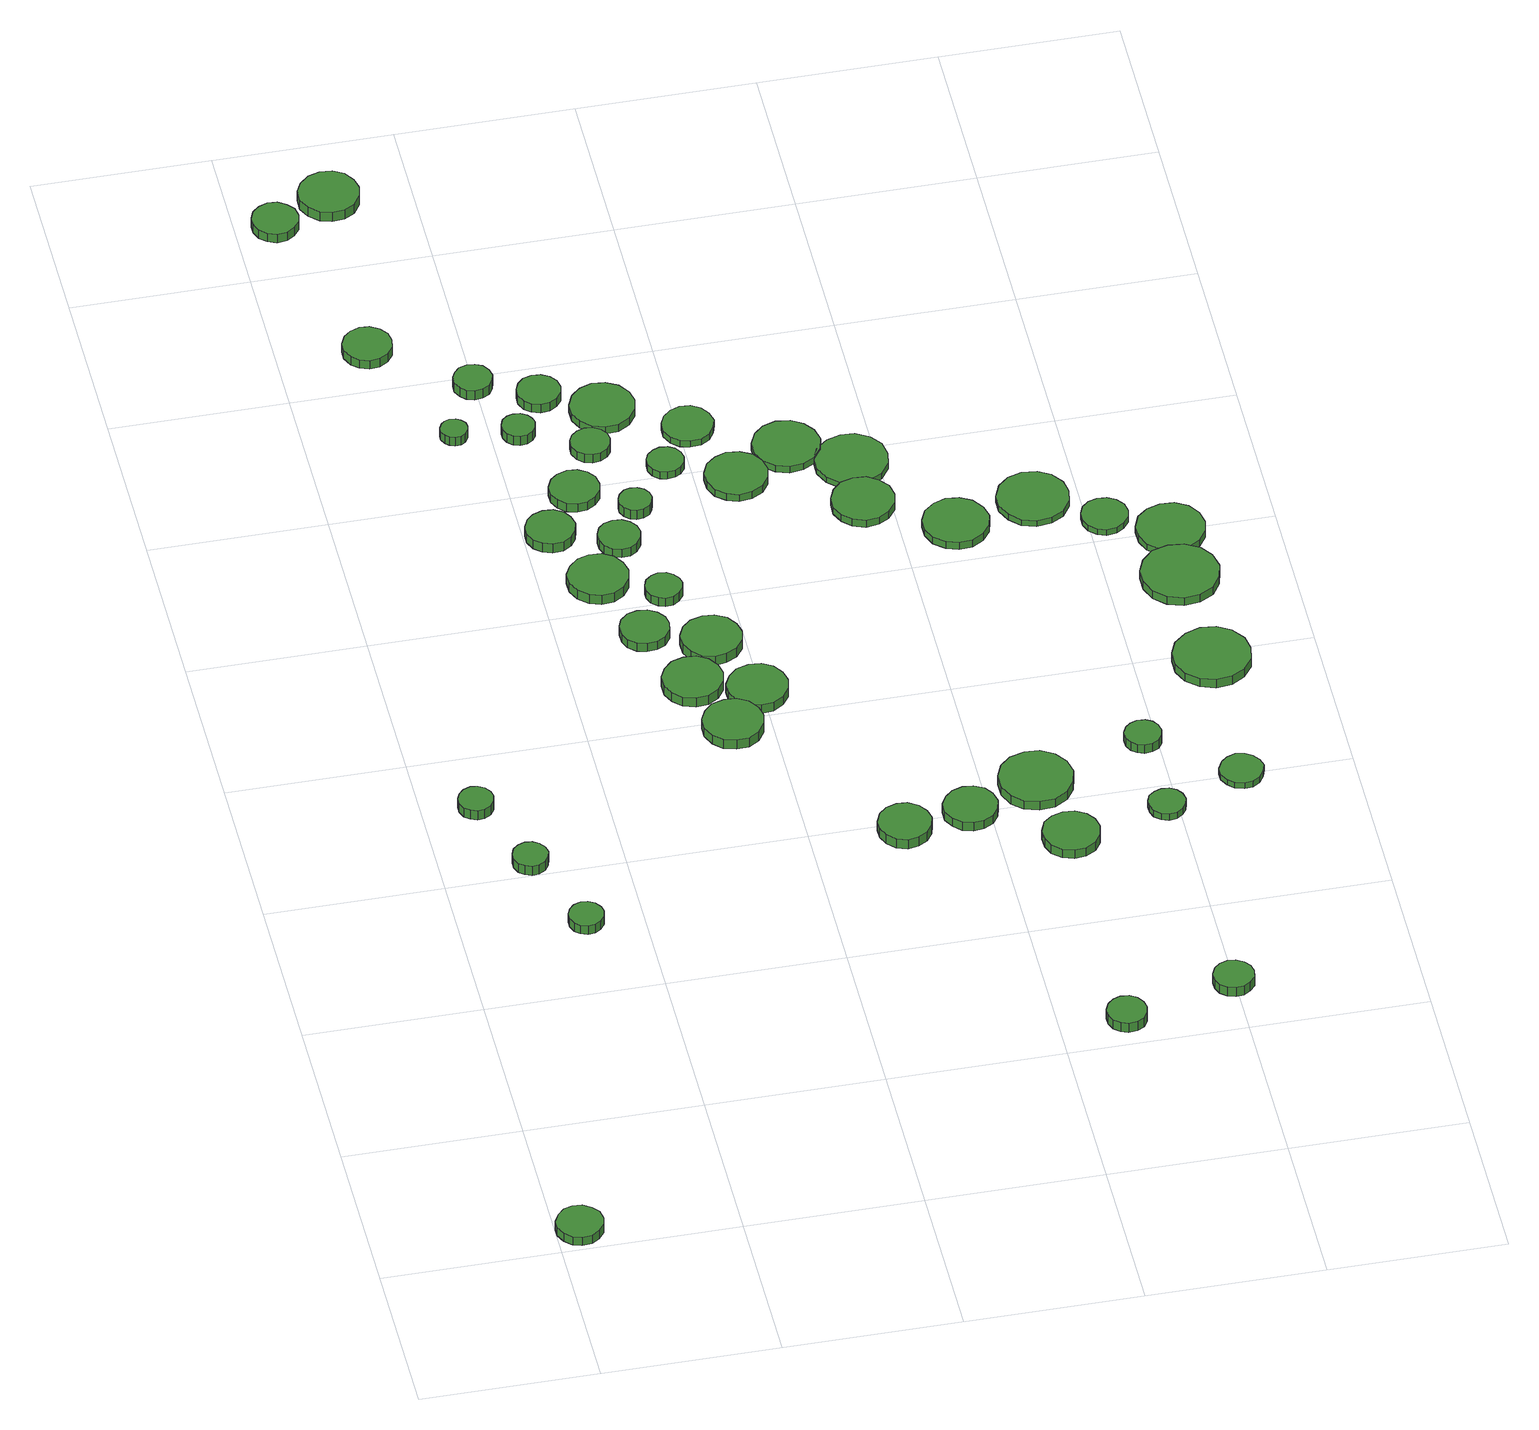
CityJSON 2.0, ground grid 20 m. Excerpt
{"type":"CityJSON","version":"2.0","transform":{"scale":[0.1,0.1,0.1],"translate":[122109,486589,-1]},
"CityObjects":{
"tree1":{"type":"SolitaryVegetationObject","attributes":{"function":"something"},"geometry":[{"type":"MultiSurface","lod":"1","boundaries":[[[0,1,2,3,4,5,6,7,8,9,10,11,12,13,14]],[[15,16,17,18,19,20,21,22,23,24,25,26,27,28,29]],[[0,29,28,1]],[[1,28,27,2]],[[2,27,26,3]],[[3,26,25,4]],[[4,25,24,5]],[[5,24,23,6]],[[6,23,22,7]],[[7,22,21,8]],[[8,21,20,9]],[[9,20,19,10]],[[10,19,18,11]],[[11,18,17,12]],[[12,17,16,13]],[[13,16,15,14]],[[14,15,29,0]]]}]},
"tree2":{"type":"SolitaryVegetationObject","attributes":{"function":"something"},"geometry":[{"type":"MultiSurface","lod":"1","boundaries":[[[30,31,32,33,34,35,36,37,38,39,40,41,42,43,44]],[[45,46,47,48,49,50,51,52,53,54,55,56,57,58,59]],[[30,59,58,31]],[[31,58,57,32]],[[32,57,56,33]],[[33,56,55,34]],[[34,55,54,35]],[[35,54,53,36]],[[36,53,52,37]],[[37,52,51,38]],[[38,51,50,39]],[[39,50,49,40]],[[40,49,48,41]],[[41,48,47,42]],[[42,47,46,43]],[[43,46,45,44]],[[44,45,59,30]]]}]},
"tree3":{"type":"SolitaryVegetationObject","attributes":{"function":"something"},"geometry":[{"type":"MultiSurface","lod":"1","boundaries":[[[60,61,62,63,64,65,66,67,68,69,70,71,72,73,74]],[[75,76,77,78,79,80,81,82,83,84,85,86,87,88,89]],[[60,89,88,61]],[[61,88,87,62]],[[62,87,86,63]],[[63,86,85,64]],[[64,85,84,65]],[[65,84,83,66]],[[66,83,82,67]],[[67,82,81,68]],[[68,81,80,69]],[[69,80,79,70]],[[70,79,78,71]],[[71,78,77,72]],[[72,77,76,73]],[[73,76,75,74]],[[74,75,89,60]]]}]},
"tree4":{"type":"SolitaryVegetationObject","attributes":{"function":"something"},"geometry":[{"type":"MultiSurface","lod":"1","boundaries":[[[90,91,92,93,94,95,96,97,98,99,100,101,102,103,104]],[[105,106,107,108,109,110,111,112,113,114,115,116,117,118,119]],[[90,119,118,91]],[[91,118,117,92]],[[92,117,116,93]],[[93,116,115,94]],[[94,115,114,95]],[[95,114,113,96]],[[96,113,112,97]],[[97,112,111,98]],[[98,111,110,99]],[[99,110,109,100]],[[100,109,108,101]],[[101,108,107,102]],[[102,107,106,103]],[[103,106,105,104]],[[104,105,119,90]]]}]},
"tree5":{"type":"SolitaryVegetationObject","attributes":{"function":"something"},"geometry":[{"type":"MultiSurface","lod":"1","boundaries":[[[120,121,122,123,124,125,126,127,128,129,130,131,132,133,134]],[[135,136,137,138,139,140,141,142,143,144,145,146,147,148,149]],[[120,149,148,121]],[[121,148,147,122]],[[122,147,146,123]],[[123,146,145,124]],[[124,145,144,125]],[[125,144,143,126]],[[126,143,142,127]],[[127,142,141,128]],[[128,141,140,129]],[[129,140,139,130]],[[130,139,138,131]],[[131,138,137,132]],[[132,137,136,133]],[[133,136,135,134]],[[134,135,149,120]]]}]},
"tree6":{"type":"SolitaryVegetationObject","attributes":{"function":"something"},"geometry":[{"type":"MultiSurface","lod":"1","boundaries":[[[150,151,152,153,154,155,156,157,158,159,160,161,162,163,164]],[[165,166,167,168,169,170,171,172,173,174,175,176,177,178,179]],[[150,179,178,151]],[[151,178,177,152]],[[152,177,176,153]],[[153,176,175,154]],[[154,175,174,155]],[[155,174,173,156]],[[156,173,172,157]],[[157,172,171,158]],[[158,171,170,159]],[[159,170,169,160]],[[160,169,168,161]],[[161,168,167,162]],[[162,167,166,163]],[[163,166,165,164]],[[164,165,179,150]]]}]},
"tree7":{"type":"SolitaryVegetationObject","attributes":{"function":"something"},"geometry":[{"type":"MultiSurface","lod":"1","boundaries":[[[180,181,182,183,184,185,186,187,188,189,190,191,192,193,194]],[[195,196,197,198,199,200,201,202,203,204,205,206,207,208,209]],[[180,209,208,181]],[[181,208,207,182]],[[182,207,206,183]],[[183,206,205,184]],[[184,205,204,185]],[[185,204,203,186]],[[186,203,202,187]],[[187,202,201,188]],[[188,201,200,189]],[[189,200,199,190]],[[190,199,198,191]],[[191,198,197,192]],[[192,197,196,193]],[[193,196,195,194]],[[194,195,209,180]]]}]},
"tree8":{"type":"SolitaryVegetationObject","attributes":{"function":"something"},"geometry":[{"type":"MultiSurface","lod":"1","boundaries":[[[210,211,212,213,214,215,216,217,218,219,220,221,222,223,224]],[[225,226,227,228,229,230,231,232,233,234,235,236,237,238,239]],[[210,239,238,211]],[[211,238,237,212]],[[212,237,236,213]],[[213,236,235,214]],[[214,235,234,215]],[[215,234,233,216]],[[216,233,232,217]],[[217,232,231,218]],[[218,231,230,219]],[[219,230,229,220]],[[220,229,228,221]],[[221,228,227,222]],[[222,227,226,223]],[[223,226,225,224]],[[224,225,239,210]]]}]},
"tree9":{"type":"SolitaryVegetationObject","attributes":{"function":"something"},"geometry":[{"type":"MultiSurface","lod":"1","boundaries":[[[240,241,242,243,244,245,246,247,248,249,250,251,252,253,254]],[[255,256,257,258,259,260,261,262,263,264,265,266,267,268,269]],[[240,269,268,241]],[[241,268,267,242]],[[242,267,266,243]],[[243,266,265,244]],[[244,265,264,245]],[[245,264,263,246]],[[246,263,262,247]],[[247,262,261,248]],[[248,261,260,249]],[[249,260,259,250]],[[250,259,258,251]],[[251,258,257,252]],[[252,257,256,253]],[[253,256,255,254]],[[254,255,269,240]]]}]},
"tree10":{"type":"SolitaryVegetationObject","attributes":{"function":"something"},"geometry":[{"type":"MultiSurface","lod":"1","boundaries":[[[270,271,272,273,274,275,276,277,278,279,280,281,282,283,284]],[[285,286,287,288,289,290,291,292,293,294,295,296,297,298,299]],[[270,299,298,271]],[[271,298,297,272]],[[272,297,296,273]],[[273,296,295,274]],[[274,295,294,275]],[[275,294,293,276]],[[276,293,292,277]],[[277,292,291,278]],[[278,291,290,279]],[[279,290,289,280]],[[280,289,288,281]],[[281,288,287,282]],[[282,287,286,283]],[[283,286,285,284]],[[284,285,299,270]]]}]},
"tree11":{"type":"SolitaryVegetationObject","attributes":{"function":"something"},"geometry":[{"type":"MultiSurface","lod":"1","boundaries":[[[300,301,302,303,304,305,306,307,308,309,310,311,312,313,314]],[[315,316,317,318,319,320,321,322,323,324,325,326,327,328,329]],[[300,329,328,301]],[[301,328,327,302]],[[302,327,326,303]],[[303,326,325,304]],[[304,325,324,305]],[[305,324,323,306]],[[306,323,322,307]],[[307,322,321,308]],[[308,321,320,309]],[[309,320,319,310]],[[310,319,318,311]],[[311,318,317,312]],[[312,317,316,313]],[[313,316,315,314]],[[314,315,329,300]]]}]},
"tree12":{"type":"SolitaryVegetationObject","attributes":{"function":"something"},"geometry":[{"type":"MultiSurface","lod":"1","boundaries":[[[330,331,332,333,334,335,336,337,338,339,340,341,342,343,344]],[[345,346,347,348,349,350,351,352,353,354,355,356,357,358,359]],[[330,359,358,331]],[[331,358,357,332]],[[332,357,356,333]],[[333,356,355,334]],[[334,355,354,335]],[[335,354,353,336]],[[336,353,352,337]],[[337,352,351,338]],[[338,351,350,339]],[[339,350,349,340]],[[340,349,348,341]],[[341,348,347,342]],[[342,347,346,343]],[[343,346,345,344]],[[344,345,359,330]]]}]},
"tree13":{"type":"SolitaryVegetationObject","attributes":{"function":"something"},"geometry":[{"type":"MultiSurface","lod":"1","boundaries":[[[360,361,362,363,364,365,366,367,368,369,370,371,372,373,374]],[[375,376,377,378,379,380,381,382,383,384,385,386,387,388,389]],[[360,389,388,361]],[[361,388,387,362]],[[362,387,386,363]],[[363,386,385,364]],[[364,385,384,365]],[[365,384,383,366]],[[366,383,382,367]],[[367,382,381,368]],[[368,381,380,369]],[[369,380,379,370]],[[370,379,378,371]],[[371,378,377,372]],[[372,377,376,373]],[[373,376,375,374]],[[374,375,389,360]]]}]},
"tree14":{"type":"SolitaryVegetationObject","attributes":{"function":"something"},"geometry":[{"type":"MultiSurface","lod":"1","boundaries":[[[390,391,392,393,394,395,396,397,398,399,400,401,402,403,404]],[[405,406,407,408,409,410,411,412,413,414,415,416,417,418,419]],[[390,419,418,391]],[[391,418,417,392]],[[392,417,416,393]],[[393,416,415,394]],[[394,415,414,395]],[[395,414,413,396]],[[396,413,412,397]],[[397,412,411,398]],[[398,411,410,399]],[[399,410,409,400]],[[400,409,408,401]],[[401,408,407,402]],[[402,407,406,403]],[[403,406,405,404]],[[404,405,419,390]]]}]},
"tree15":{"type":"SolitaryVegetationObject","attributes":{"function":"something"},"geometry":[{"type":"MultiSurface","lod":"1","boundaries":[[[420,421,422,423,424,425,426,427,428,429,430,431,432,433,434]],[[435,436,437,438,439,440,441,442,443,444,445,446,447,448,449]],[[420,449,448,421]],[[421,448,447,422]],[[422,447,446,423]],[[423,446,445,424]],[[424,445,444,425]],[[425,444,443,426]],[[426,443,442,427]],[[427,442,441,428]],[[428,441,440,429]],[[429,440,439,430]],[[430,439,438,431]],[[431,438,437,432]],[[432,437,436,433]],[[433,436,435,434]],[[434,435,449,420]]]}]},
"tree16":{"type":"SolitaryVegetationObject","attributes":{"function":"something"},"geometry":[{"type":"MultiSurface","lod":"1","boundaries":[[[450,451,452,453,454,455,456,457,458,459,460,461,462,463,464]],[[465,466,467,468,469,470,471,472,473,474,475,476,477,478,479]],[[450,479,478,451]],[[451,478,477,452]],[[452,477,476,453]],[[453,476,475,454]],[[454,475,474,455]],[[455,474,473,456]],[[456,473,472,457]],[[457,472,471,458]],[[458,471,470,459]],[[459,470,469,460]],[[460,469,468,461]],[[461,468,467,462]],[[462,467,466,463]],[[463,466,465,464]],[[464,465,479,450]]]}]},
"tree17":{"type":"SolitaryVegetationObject","attributes":{"function":"something"},"geometry":[{"type":"MultiSurface","lod":"1","boundaries":[[[480,481,482,483,484,485,486,487,488,489,490,491,492,493,494]],[[495,496,497,498,499,500,501,502,503,504,505,506,507,508,509]],[[480,509,508,481]],[[481,508,507,482]],[[482,507,506,483]],[[483,506,505,484]],[[484,505,504,485]],[[485,504,503,486]],[[486,503,502,487]],[[487,502,501,488]],[[488,501,500,489]],[[489,500,499,490]],[[490,499,498,491]],[[491,498,497,492]],[[492,497,496,493]],[[493,496,495,494]],[[494,495,509,480]]]}]},
"tree18":{"type":"SolitaryVegetationObject","attributes":{"function":"something"},"geometry":[{"type":"MultiSurface","lod":"1","boundaries":[[[510,511,512,513,514,515,516,517,518,519,520,521,522,523,524]],[[525,526,527,528,529,530,531,532,533,534,535,536,537,538,539]],[[510,539,538,511]],[[511,538,537,512]],[[512,537,536,513]],[[513,536,535,514]],[[514,535,534,515]],[[515,534,533,516]],[[516,533,532,517]],[[517,532,531,518]],[[518,531,530,519]],[[519,530,529,520]],[[520,529,528,521]],[[521,528,527,522]],[[522,527,526,523]],[[523,526,525,524]],[[524,525,539,510]]]}]},
"tree19":{"type":"SolitaryVegetationObject","attributes":{"function":"something"},"geometry":[{"type":"MultiSurface","lod":"1","boundaries":[[[540,541,542,543,544,545,546,547,548,549,550,551,552,553,554]],[[555,556,557,558,559,560,561,562,563,564,565,566,567,568,569]],[[540,569,568,541]],[[541,568,567,542]],[[542,567,566,543]],[[543,566,565,544]],[[544,565,564,545]],[[545,564,563,546]],[[546,563,562,547]],[[547,562,561,548]],[[548,561,560,549]],[[549,560,559,550]],[[550,559,558,551]],[[551,558,557,552]],[[552,557,556,553]],[[553,556,555,554]],[[554,555,569,540]]]}]},
"tree20":{"type":"SolitaryVegetationObject","attributes":{"function":"something"},"geometry":[{"type":"MultiSurface","lod":"1","boundaries":[[[570,571,572,573,574,575,576,577,578,579,580,581,582,583,584]],[[585,586,587,588,589,590,591,592,593,594,595,596,597,598,599]],[[570,599,598,571]],[[571,598,597,572]],[[572,597,596,573]],[[573,596,595,574]],[[574,595,594,575]],[[575,594,593,576]],[[576,593,592,577]],[[577,592,591,578]],[[578,591,590,579]],[[579,590,589,580]],[[580,589,588,581]],[[581,588,587,582]],[[582,587,586,583]],[[583,586,585,584]],[[584,585,599,570]]]}]},
"tree21":{"type":"SolitaryVegetationObject","attributes":{"function":"something"},"geometry":[{"type":"MultiSurface","lod":"1","boundaries":[[[600,601,602,603,604,605,606,607,608,609,610,611,612,613,614]],[[615,616,617,618,619,620,621,622,623,624,625,626,627,628,629]],[[600,629,628,601]],[[601,628,627,602]],[[602,627,626,603]],[[603,626,625,604]],[[604,625,624,605]],[[605,624,623,606]],[[606,623,622,607]],[[607,622,621,608]],[[608,621,620,609]],[[609,620,619,610]],[[610,619,618,611]],[[611,618,617,612]],[[612,617,616,613]],[[613,616,615,614]],[[614,615,629,600]]]}]},
"tree22":{"type":"SolitaryVegetationObject","attributes":{"function":"something"},"geometry":[{"type":"MultiSurface","lod":"1","boundaries":[[[630,631,632,633,634,635,636,637,638,639,640,641,642,643,644]],[[645,646,647,648,649,650,651,652,653,654,655,656,657,658,659]],[[630,659,658,631]],[[631,658,657,632]],[[632,657,656,633]],[[633,656,655,634]],[[634,655,654,635]],[[635,654,653,636]],[[636,653,652,637]],[[637,652,651,638]],[[638,651,650,639]],[[639,650,649,640]],[[640,649,648,641]],[[641,648,647,642]],[[642,647,646,643]],[[643,646,645,644]],[[644,645,659,630]]]}]},
"tree23":{"type":"SolitaryVegetationObject","attributes":{"function":"something"},"geometry":[{"type":"MultiSurface","lod":"1","boundaries":[[[660,661,662,663,664,665,666,667,668,669,670,671,672,673,674]],[[675,676,677,678,679,680,681,682,683,684,685,686,687,688,689]],[[660,689,688,661]],[[661,688,687,662]],[[662,687,686,663]],[[663,686,685,664]],[[664,685,684,665]],[[665,684,683,666]],[[666,683,682,667]],[[667,682,681,668]],[[668,681,680,669]],[[669,680,679,670]],[[670,679,678,671]],[[671,678,677,672]],[[672,677,676,673]],[[673,676,675,674]],[[674,675,689,660]]]}]},
"tree24":{"type":"SolitaryVegetationObject","attributes":{"function":"something"},"geometry":[{"type":"MultiSurface","lod":"1","boundaries":[[[690,691,692,693,694,695,696,697,698,699,700,701,702,703,704]],[[705,706,707,708,709,710,711,712,713,714,715,716,717,718,719]],[[690,719,718,691]],[[691,718,717,692]],[[692,717,716,693]],[[693,716,715,694]],[[694,715,714,695]],[[695,714,713,696]],[[696,713,712,697]],[[697,712,711,698]],[[698,711,710,699]],[[699,710,709,700]],[[700,709,708,701]],[[701,708,707,702]],[[702,707,706,703]],[[703,706,705,704]],[[704,705,719,690]]]}]},
"tree25":{"type":"SolitaryVegetationObject","attributes":{"function":"something"},"geometry":[{"type":"MultiSurface","lod":"1","boundaries":[[[720,721,722,723,724,725,726,727,728,729,730,731,732,733,734]],[[735,736,737,738,739,740,741,742,743,744,745,746,747,748,749]],[[720,749,748,721]],[[721,748,747,722]],[[722,747,746,723]],[[723,746,745,724]],[[724,745,744,725]],[[725,744,743,726]],[[726,743,742,727]],[[727,742,741,728]],[[728,741,740,729]],[[729,740,739,730]],[[730,739,738,731]],[[731,738,737,732]],[[732,737,736,733]],[[733,736,735,734]],[[734,735,749,720]]]}]},
"tree26":{"type":"SolitaryVegetationObject","attributes":{"function":"something"},"geometry":[{"type":"MultiSurface","lod":"1","boundaries":[[[750,751,752,753,754,755,756,757,758,759,760,761,762,763,764]],[[765,766,767,768,769,770,771,772,773,774,775,776,777,778,779]],[[750,779,778,751]],[[751,778,777,752]],[[752,777,776,753]],[[753,776,775,754]],[[754,775,774,755]],[[755,774,773,756]],[[756,773,772,757]],[[757,772,771,758]],[[758,771,770,759]],[[759,770,769,760]],[[760,769,768,761]],[[761,768,767,762]],[[762,767,766,763]],[[763,766,765,764]],[[764,765,779,750]]]}]},
"tree27":{"type":"SolitaryVegetationObject","attributes":{"function":"something"},"geometry":[{"type":"MultiSurface","lod":"1","boundaries":[[[780,781,782,783,784,785,786,787,788,789,790,791,792,793,794]],[[795,796,797,798,799,800,801,802,803,804,805,806,807,808,809]],[[780,809,808,781]],[[781,808,807,782]],[[782,807,806,783]],[[783,806,805,784]],[[784,805,804,785]],[[785,804,803,786]],[[786,803,802,787]],[[787,802,801,788]],[[788,801,800,789]],[[789,800,799,790]],[[790,799,798,791]],[[791,798,797,792]],[[792,797,796,793]],[[793,796,795,794]],[[794,795,809,780]]]}]},
"tree28":{"type":"SolitaryVegetationObject","attributes":{"function":"something"},"geometry":[{"type":"MultiSurface","lod":"1","boundaries":[[[810,811,812,813,814,815,816,817,818,819,820,821,822,823,824]],[[825,826,827,828,829,830,831,832,833,834,835,836,837,838,839]],[[810,839,838,811]],[[811,838,837,812]],[[812,837,836,813]],[[813,836,835,814]],[[814,835,834,815]],[[815,834,833,816]],[[816,833,832,817]],[[817,832,831,818]],[[818,831,830,819]],[[819,830,829,820]],[[820,829,828,821]],[[821,828,827,822]],[[822,827,826,823]],[[823,826,825,824]],[[824,825,839,810]]]}]},
"tree29":{"type":"SolitaryVegetationObject","attributes":{"function":"something"},"geometry":[{"type":"MultiSurface","lod":"1","boundaries":[[[840,841,842,843,844,845,846,847,848,849,850,851,852,853,854]],[[855,856,857,858,859,860,861,862,863,864,865,866,867,868,869]],[[840,869,868,841]],[[841,868,867,842]],[[842,867,866,843]],[[843,866,865,844]],[[844,865,864,845]],[[845,864,863,846]],[[846,863,862,847]],[[847,862,861,848]],[[848,861,860,849]],[[849,860,859,850]],[[850,859,858,851]],[[851,858,857,852]],[[852,857,856,853]],[[853,856,855,854]],[[854,855,869,840]]]}]},
"tree30":{"type":"SolitaryVegetationObject","attributes":{"function":"something"},"geometry":[{"type":"MultiSurface","lod":"1","boundaries":[[[870,871,872,873,874,875,876,877,878,879,880,881,882,883,884]],[[885,886,887,888,889,890,891,892,893,894,895,896,897,898,899]],[[870,899,898,871]],[[871,898,897,872]],[[872,897,896,873]],[[873,896,895,874]],[[874,895,894,875]],[[875,894,893,876]],[[876,893,892,877]],[[877,892,891,878]],[[878,891,890,879]],[[879,890,889,880]],[[880,889,888,881]],[[881,888,887,882]],[[882,887,886,883]],[[883,886,885,884]],[[884,885,899,870]]]}]},
"tree31":{"type":"SolitaryVegetationObject","attributes":{"function":"something"},"geometry":[{"type":"MultiSurface","lod":"1","boundaries":[[[900,901,902,903,904,905,906,907,908,909,910,911,912,913,914]],[[915,916,917,918,919,920,921,922,923,924,925,926,927,928,929]],[[900,929,928,901]],[[901,928,927,902]],[[902,927,926,903]],[[903,926,925,904]],[[904,925,924,905]],[[905,924,923,906]],[[906,923,922,907]],[[907,922,921,908]],[[908,921,920,909]],[[909,920,919,910]],[[910,919,918,911]],[[911,918,917,912]],[[912,917,916,913]],[[913,916,915,914]],[[914,915,929,900]]]}]},
"tree32":{"type":"SolitaryVegetationObject","attributes":{"function":"something"},"geometry":[{"type":"MultiSurface","lod":"1","boundaries":[[[930,931,932,933,934,935,936,937,938,939,940,941,942,943,944]],[[945,946,947,948,949,950,951,952,953,954,955,956,957,958,959]],[[930,959,958,931]],[[931,958,957,932]],[[932,957,956,933]],[[933,956,955,934]],[[934,955,954,935]],[[935,954,953,936]],[[936,953,952,937]],[[937,952,951,938]],[[938,951,950,939]],[[939,950,949,940]],[[940,949,948,941]],[[941,948,947,942]],[[942,947,946,943]],[[943,946,945,944]],[[944,945,959,930]]]}]},
"tree33":{"type":"SolitaryVegetationObject","attributes":{"function":"something"},"geometry":[{"type":"MultiSurface","lod":"1","boundaries":[[[960,961,962,963,964,965,966,967,968,969,970,971,972,973,974]],[[975,976,977,978,979,980,981,982,983,984,985,986,987,988,989]],[[960,989,988,961]],[[961,988,987,962]],[[962,987,986,963]],[[963,986,985,964]],[[964,985,984,965]],[[965,984,983,966]],[[966,983,982,967]],[[967,982,981,968]],[[968,981,980,969]],[[969,980,979,970]],[[970,979,978,971]],[[971,978,977,972]],[[972,977,976,973]],[[973,976,975,974]],[[974,975,989,960]]]}]},
"tree34":{"type":"SolitaryVegetationObject","attributes":{"function":"something"},"geometry":[{"type":"MultiSurface","lod":"1","boundaries":[[[990,991,992,993,994,995,996,997,998,999,1000,1001,1002,1003,1004]],[[1005,1006,1007,1008,1009,1010,1011,1012,1013,1014,1015,1016,1017,1018,1019]],[[990,1019,1018,991]],[[991,1018,1017,992]],[[992,1017,1016,993]],[[993,1016,1015,994]],[[994,1015,1014,995]],[[995,1014,1013,996]],[[996,1013,1012,997]],[[997,1012,1011,998]],[[998,1011,1010,999]],[[999,1010,1009,1000]],[[1000,1009,1008,1001]],[[1001,1008,1007,1002]],[[1002,1007,1006,1003]],[[1003,1006,1005,1004]],[[1004,1005,1019,990]]]}]},
"tree35":{"type":"SolitaryVegetationObject","attributes":{"function":"something"},"geometry":[{"type":"MultiSurface","lod":"1","boundaries":[[[1020,1021,1022,1023,1024,1025,1026,1027,1028,1029,1030,1031,1032,1033,1034]],[[1035,1036,1037,1038,1039,1040,1041,1042,1043,1044,1045,1046,1047,1048,1049]],[[1020,1049,1048,1021]],[[1021,1048,1047,1022]],[[1022,1047,1046,1023]],[[1023,1046,1045,1024]],[[1024,1045,1044,1025]],[[1025,1044,1043,1026]],[[1026,1043,1042,1027]],[[1027,1042,1041,1028]],[[1028,1041,1040,1029]],[[1029,1040,1039,1030]],[[1030,1039,1038,1031]],[[1031,1038,1037,1032]],[[1032,1037,1036,1033]],[[1033,1036,1035,1034]],[[1034,1035,1049,1020]]]}]},
"tree36":{"type":"SolitaryVegetationObject","attributes":{"function":"something"},"geometry":[{"type":"MultiSurface","lod":"1","boundaries":[[[1050,1051,1052,1053,1054,1055,1056,1057,1058,1059,1060,1061,1062,1063,1064]],[[1065,1066,1067,1068,1069,1070,1071,1072,1073,1074,1075,1076,1077,1078,1079]],[[1050,1079,1078,1051]],[[1051,1078,1077,1052]],[[1052,1077,1076,1053]],[[1053,1076,1075,1054]],[[1054,1075,1074,1055]],[[1055,1074,1073,1056]],[[1056,1073,1072,1057]],[[1057,1072,1071,1058]],[[1058,1071,1070,1059]],[[1059,1070,1069,1060]],[[1060,1069,1068,1061]],[[1061,1068,1067,1062]],[[1062,1067,1066,1063]],[[1063,1066,1065,1064]],[[1064,1065,1079,1050]]]}]},
"tree37":{"type":"SolitaryVegetationObject","attributes":{"function":"something"},"geometry":[{"type":"MultiSurface","lod":"1","boundaries":[[[1080,1081,1082,1083,1084,1085,1086,1087,1088,1089,1090,1091,1092,1093,1094]],[[1095,1096,1097,1098,1099,1100,1101,1102,1103,1104,1105,1106,1107,1108,1109]],[[1080,1109,1108,1081]],[[1081,1108,1107,1082]],[[1082,1107,1106,1083]],[[1083,1106,1105,1084]],[[1084,1105,1104,1085]],[[1085,1104,1103,1086]],[[1086,1103,1102,1087]],[[1087,1102,1101,1088]],[[1088,1101,1100,1089]],[[1089,1100,1099,1090]],[[1090,1099,1098,1091]],[[1091,1098,1097,1092]],[[1092,1097,1096,1093]],[[1093,1096,1095,1094]],[[1094,1095,1109,1080]]]}]},
"tree38":{"type":"SolitaryVegetationObject","attributes":{"function":"something"},"geometry":[{"type":"MultiSurface","lod":"1","boundaries":[[[1110,1111,1112,1113,1114,1115,1116,1117,1118,1119,1120,1121,1122,1123,1124]],[[1125,1126,1127,1128,1129,1130,1131,1132,1133,1134,1135,1136,1137,1138,1139]],[[1110,1139,1138,1111]],[[1111,1138,1137,1112]],[[1112,1137,1136,1113]],[[1113,1136,1135,1114]],[[1114,1135,1134,1115]],[[1115,1134,1133,1116]],[[1116,1133,1132,1117]],[[1117,1132,1131,1118]],[[1118,1131,1130,1119]],[[1119,1130,1129,1120]],[[1120,1129,1128,1121]],[[1121,1128,1127,1122]],[[1122,1127,1126,1123]],[[1123,1126,1125,1124]],[[1124,1125,1139,1110]]]}]},
"tree39":{"type":"SolitaryVegetationObject","attributes":{"function":"something"},"geometry":[{"type":"MultiSurface","lod":"1","boundaries":[[[1140,1141,1142,1143,1144,1145,1146,1147,1148,1149,1150,1151,1152,1153,1154]],[[1155,1156,1157,1158,1159,1160,1161,1162,1163,1164,1165,1166,1167,1168,1169]],[[1140,1169,1168,1141]],[[1141,1168,1167,1142]],[[1142,1167,1166,1143]],[[1143,1166,1165,1144]],[[1144,1165,1164,1145]],[[1145,1164,1163,1146]],[[1146,1163,1162,1147]],[[1147,1162,1161,1148]],[[1148,1161,1160,1149]],[[1149,1160,1159,1150]],[[1150,1159,1158,1151]],[[1151,1158,1157,1152]],[[1152,1157,1156,1153]],[[1153,1156,1155,1154]],[[1154,1155,1169,1140]]]}]},
"tree40":{"type":"SolitaryVegetationObject","attributes":{"function":"something"},"geometry":[{"type":"MultiSurface","lod":"1","boundaries":[[[1170,1171,1172,1173,1174,1175,1176,1177,1178,1179,1180,1181,1182,1183,1184]],[[1185,1186,1187,1188,1189,1190,1191,1192,1193,1194,1195,1196,1197,1198,1199]],[[1170,1199,1198,1171]],[[1171,1198,1197,1172]],[[1172,1197,1196,1173]],[[1173,1196,1195,1174]],[[1174,1195,1194,1175]],[[1175,1194,1193,1176]],[[1176,1193,1192,1177]],[[1177,1192,1191,1178]],[[1178,1191,1190,1179]],[[1179,1190,1189,1180]],[[1180,1189,1188,1181]],[[1181,1188,1187,1182]],[[1182,1187,1186,1183]],[[1183,1186,1185,1184]],[[1184,1185,1199,1170]]]}]},
"tree41":{"type":"SolitaryVegetationObject","attributes":{"function":"something"},"geometry":[{"type":"MultiSurface","lod":"1","boundaries":[[[1200,1201,1202,1203,1204,1205,1206,1207,1208,1209,1210,1211,1212,1213,1214]],[[1215,1216,1217,1218,1219,1220,1221,1222,1223,1224,1225,1226,1227,1228,1229]],[[1200,1229,1228,1201]],[[1201,1228,1227,1202]],[[1202,1227,1226,1203]],[[1203,1226,1225,1204]],[[1204,1225,1224,1205]],[[1205,1224,1223,1206]],[[1206,1223,1222,1207]],[[1207,1222,1221,1208]],[[1208,1221,1220,1209]],[[1209,1220,1219,1210]],[[1210,1219,1218,1211]],[[1211,1218,1217,1212]],[[1212,1217,1216,1213]],[[1213,1216,1215,1214]],[[1214,1215,1229,1200]]]}]},
"tree42":{"type":"SolitaryVegetationObject","attributes":{"function":"something"},"geometry":[{"type":"MultiSurface","lod":"1","boundaries":[[[1230,1231,1232,1233,1234,1235,1236,1237,1238,1239,1240,1241,1242,1243,1244]],[[1245,1246,1247,1248,1249,1250,1251,1252,1253,1254,1255,1256,1257,1258,1259]],[[1230,1259,1258,1231]],[[1231,1258,1257,1232]],[[1232,1257,1256,1233]],[[1233,1256,1255,1234]],[[1234,1255,1254,1235]],[[1235,1254,1253,1236]],[[1236,1253,1252,1237]],[[1237,1252,1251,1238]],[[1238,1251,1250,1239]],[[1239,1250,1249,1240]],[[1240,1249,1248,1241]],[[1241,1248,1247,1242]],[[1242,1247,1246,1243]],[[1243,1246,1245,1244]],[[1244,1245,1259,1230]]]}]},
"tree43":{"type":"SolitaryVegetationObject","attributes":{"function":"something"},"geometry":[{"type":"MultiSurface","lod":"1","boundaries":[[[1260,1261,1262,1263,1264,1265,1266,1267,1268,1269,1270,1271,1272,1273,1274]],[[1275,1276,1277,1278,1279,1280,1281,1282,1283,1284,1285,1286,1287,1288,1289]],[[1260,1289,1288,1261]],[[1261,1288,1287,1262]],[[1262,1287,1286,1263]],[[1263,1286,1285,1264]],[[1264,1285,1284,1265]],[[1265,1284,1283,1266]],[[1266,1283,1282,1267]],[[1267,1282,1281,1268]],[[1268,1281,1280,1269]],[[1269,1280,1279,1270]],[[1270,1279,1278,1271]],[[1271,1278,1277,1272]],[[1272,1277,1276,1273]],[[1273,1276,1275,1274]],[[1274,1275,1289,1260]]]}]},
"tree44":{"type":"SolitaryVegetationObject","attributes":{"function":"something"},"geometry":[{"type":"MultiSurface","lod":"1","boundaries":[[[1290,1291,1292,1293,1294,1295,1296,1297,1298,1299,1300,1301,1302,1303,1304]],[[1305,1306,1307,1308,1309,1310,1311,1312,1313,1314,1315,1316,1317,1318,1319]],[[1290,1319,1318,1291]],[[1291,1318,1317,1292]],[[1292,1317,1316,1293]],[[1293,1316,1315,1294]],[[1294,1315,1314,1295]],[[1295,1314,1313,1296]],[[1296,1313,1312,1297]],[[1297,1312,1311,1298]],[[1298,1311,1310,1299]],[[1299,1310,1309,1300]],[[1300,1309,1308,1301]],[[1301,1308,1307,1302]],[[1302,1307,1306,1303]],[[1303,1306,1305,1304]],[[1304,1305,1319,1290]]]}]},
"tree45":{"type":"SolitaryVegetationObject","attributes":{"function":"something"},"geometry":[{"type":"MultiSurface","lod":"1","boundaries":[[[1320,1321,1322,1323,1324,1325,1326,1327,1328,1329,1330,1331,1332,1333,1334]],[[1335,1336,1337,1338,1339,1340,1341,1342,1343,1344,1345,1346,1347,1348,1349]],[[1320,1349,1348,1321]],[[1321,1348,1347,1322]],[[1322,1347,1346,1323]],[[1323,1346,1345,1324]],[[1324,1345,1344,1325]],[[1325,1344,1343,1326]],[[1326,1343,1342,1327]],[[1327,1342,1341,1328]],[[1328,1341,1340,1329]],[[1329,1340,1339,1330]],[[1330,1339,1338,1331]],[[1331,1338,1337,1332]],[[1332,1337,1336,1333]],[[1333,1336,1335,1334]],[[1334,1335,1349,1320]]]}]}
},
"vertices":[
[53,32,18],[51,43,18],[44,51,18],[35,57,18],[24,58,18],[14,55,18],[6,47,18],[1,37,18],[1,27,18],[6,17,18],[14,9,18],[24,6,18],[35,7,18],[44,13,18],[51,21,18],[51,21,6],[44,13,6],[35,7,6],[24,6,6],[14,9,6],[6,17,6],[1,27,6],[1,37,6],[6,47,6],[14,55,6],[24,58,6],[35,57,6],[44,51,6],[51,43,6],[53,32,6],
[78,713,26],[76,721,26],[71,728,26],[64,732,26],[56,733,26],[48,730,26],[42,724,26],[39,717,26],[39,709,26],[42,701,26],[48,696,26],[56,693,26],[64,694,26],[71,698,26],[76,705,26],[76,705,13],[71,698,13],[64,694,13],[56,693,13],[48,696,13],[42,701,13],[39,709,13],[39,717,13],[42,724,13],[48,730,13],[56,733,13],[64,732,13],[71,728,13],[76,721,13],[78,713,13],
[116,610,29],[114,618,29],[109,625,29],[102,629,29],[94,630,29],[86,627,29],[80,622,29],[77,614,29],[77,606,29],[80,598,29],[86,593,29],[94,590,29],[102,591,29],[109,595,29],[114,602,29],[114,602,16],[109,595,16],[102,591,16],[94,590,16],[86,593,16],[80,598,16],[77,606,16],[77,614,16],[80,622,16],[86,627,16],[94,630,16],[102,629,16],[109,625,16],[114,618,16],[116,610,16],
[154,500,32],[152,508,32],[147,515,32],[140,519,32],[132,520,32],[124,517,32],[118,511,32],[115,504,32],[115,496,32],[118,488,32],[124,483,32],[132,480,32],[140,481,32],[147,485,32],[152,492,32],[152,492,20],[147,485,20],[140,481,20],[132,480,20],[124,483,20],[118,488,20],[115,496,20],[115,504,20],[118,511,20],[124,517,20],[132,520,20],[140,519,20],[147,515,20],[152,508,20],[154,500,20],
[124,1454,27],[122,1465,27],[115,1474,27],[105,1480,27],[94,1481,27],[83,1477,27],[75,1470,27],[70,1459,27],[70,1448,27],[75,1437,27],[83,1430,27],[94,1426,27],[105,1427,27],[115,1433,27],[122,1442,27],[122,1442,15],[115,1433,15],[105,1427,15],[94,1426,15],[83,1430,15],[75,1437,15],[70,1448,15],[70,1459,15],[75,1470,15],[83,1477,15],[94,1481,15],[105,1480,15],[115,1474,15],[122,1465,15],[124,1454,15],
[68,1672,27],[66,1683,27],[59,1691,27],[50,1697,27],[39,1698,27],[29,1694,27],[21,1687,27],[17,1677,27],[17,1667,27],[21,1657,27],[29,1650,27],[39,1646,27],[50,1647,27],[59,1653,27],[66,1661,27],[66,1661,15],[59,1653,15],[50,1647,15],[39,1646,15],[29,1650,15],[21,1657,15],[17,1667,15],[17,1677,15],[21,1687,15],[29,1694,15],[39,1698,15],[50,1697,15],[59,1691,15],[66,1683,15],[68,1672,15],
[175,1302,26],[174,1308,26],[170,1313,26],[165,1316,26],[158,1317,26],[152,1315,26],[148,1311,26],[145,1305,26],[145,1299,26],[148,1293,26],[152,1289,26],[158,1287,26],[165,1287,26],[170,1290,26],[174,1296,26],[174,1296,14],[170,1290,14],[165,1287,14],[158,1287,14],[152,1289,14],[148,1293,14],[145,1299,14],[145,1305,14],[148,1311,14],[152,1315,14],[158,1317,14],[165,1316,14],[170,1313,14],[174,1308,14],[175,1302,14],
[256,1124,26],[253,1136,26],[247,1145,26],[237,1151,26],[225,1152,26],[214,1148,26],[206,1141,26],[201,1130,26],[201,1119,26],[206,1108,26],[214,1101,26],[225,1097,26],[237,1098,26],[247,1104,26],[253,1113,26],[253,1113,13],[247,1104,13],[237,1098,13],[225,1097,13],[214,1101,13],[206,1108,13],[201,1119,13],[201,1130,13],[206,1141,13],[214,1148,13],[225,1152,13],[237,1151,13],[247,1145,13],[253,1136,13],[256,1124,13],
[296,1039,26],[293,1052,26],[285,1064,26],[273,1071,26],[259,1072,26],[246,1068,26],[235,1058,26],[229,1046,26],[229,1032,26],[235,1019,26],[246,1009,26],[259,1005,26],[273,1006,26],[285,1013,26],[293,1025,26],[293,1025,13],[285,1013,13],[273,1006,13],[259,1005,13],[246,1009,13],[235,1019,13],[229,1032,13],[229,1046,13],[235,1058,13],[246,1068,13],[259,1072,13],[273,1071,13],[285,1064,13],[293,1052,13],[296,1039,13],
[321,946,26],[319,957,26],[312,966,26],[302,972,26],[291,973,26],[280,970,26],[271,962,26],[267,952,26],[267,940,26],[271,930,26],[280,922,26],[291,919,26],[302,920,26],[312,925,26],[319,935,26],[319,935,14],[312,925,14],[302,920,14],[291,919,14],[280,922,14],[271,930,14],[267,940,14],[267,952,14],[271,962,14],[280,970,14],[291,973,14],[302,972,14],[312,966,14],[319,957,14],[321,946,14],
[361,855,27],[358,868,27],[350,880,27],[338,887,27],[324,888,27],[310,884,27],[300,874,27],[294,862,27],[294,847,27],[300,835,27],[310,825,27],[324,821,27],[338,822,27],[350,829,27],[358,841,27],[358,841,14],[350,829,14],[338,822,14],[324,821,14],[310,825,14],[300,835,14],[294,847,14],[294,862,14],[300,874,14],[310,884,14],[324,888,14],[338,887,14],[350,880,14],[358,868,14],[361,855,14],
[389,778,28],[386,791,28],[378,803,28],[366,810,28],[352,811,28],[338,807,28],[328,797,28],[322,785,28],[322,771,28],[328,758,28],[338,748,28],[352,744,28],[366,745,28],[378,752,28],[386,764,28],[386,764,15],[378,752,15],[366,745,15],[352,744,15],[338,748,15],[328,758,15],[322,771,15],[322,785,15],[328,797,15],[338,807,15],[352,811,15],[366,810,15],[378,803,15],[386,791,15],[389,778,15],
[219,1379,24],[217,1388,24],[212,1396,24],[204,1400,24],[195,1401,24],[186,1398,24],[180,1392,24],[176,1384,24],[176,1375,24],[180,1367,24],[186,1361,24],[195,1358,24],[204,1359,24],[212,1363,24],[217,1371,24],[217,1371,11],[212,1363,11],[204,1359,11],[195,1358,11],[186,1361,11],[180,1367,11],[176,1375,11],[176,1384,11],[180,1392,11],[186,1398,11],[195,1401,11],[204,1400,11],[212,1396,11],[217,1388,11],[219,1379,11],
[248,1294,25],[246,1301,25],[242,1307,25],[235,1311,25],[227,1312,25],[220,1310,25],[214,1305,25],[211,1297,25],[211,1290,25],[214,1283,25],[220,1277,25],[227,1275,25],[235,1276,25],[242,1280,25],[246,1286,25],[246,1286,12],[242,1280,12],[235,1276,12],[227,1275,12],[220,1277,12],[214,1283,12],[211,1290,12],[211,1297,12],[214,1305,12],[220,1310,12],[227,1312,12],[235,1311,12],[242,1307,12],[246,1301,12],[248,1294,12],
[141,1701,28],[138,1714,28],[130,1726,28],[118,1733,28],[104,1734,28],[91,1730,28],[80,1720,28],[74,1708,28],[74,1693,28],[80,1681,28],[91,1671,28],[104,1667,28],[118,1668,28],[130,1675,28],[138,1687,28],[138,1687,15],[130,1675,15],[118,1668,15],[104,1667,15],[91,1671,15],[80,1681,15],[74,1693,15],[74,1708,15],[80,1720,15],[91,1730,15],[104,1734,15],[118,1733,15],[130,1726,15],[138,1714,15],[141,1701,15],
[295,1184,24],[293,1196,24],[286,1205,24],[276,1211,24],[265,1212,24],[253,1208,24],[245,1201,24],[240,1190,24],[240,1178,24],[245,1168,24],[253,1160,24],[265,1157,24],[276,1158,24],[286,1164,24],[293,1173,24],[293,1173,12],[286,1164,12],[276,1158,12],[265,1157,12],[253,1160,12],[245,1168,12],[240,1178,12],[240,1190,12],[245,1201,12],[253,1208,12],[265,1212,12],[276,1211,12],[286,1205,12],[293,1196,12],[295,1184,12],
[322,1098,25],[320,1108,25],[314,1116,25],[306,1121,25],[296,1122,25],[286,1119,25],[279,1113,25],[275,1103,25],[275,1093,25],[279,1084,25],[286,1077,25],[296,1074,25],[306,1075,25],[314,1080,25],[320,1089,25],[320,1089,13],[314,1080,13],[306,1075,13],[296,1074,13],[286,1077,13],[279,1084,13],[275,1093,13],[275,1103,13],[279,1113,13],[286,1119,13],[296,1122,13],[306,1121,13],[314,1116,13],[320,1108,13],[322,1098,13],
[349,1008,25],[347,1016,25],[342,1023,25],[335,1028,25],[326,1029,25],[318,1026,25],[311,1020,25],[308,1012,25],[308,1004,25],[311,996,25],[318,990,25],[326,987,25],[335,988,25],[342,993,25],[347,1000,25],[347,1000,13],[342,993,13],[335,988,13],[326,987,13],[318,990,13],[311,996,13],[308,1004,13],[308,1012,13],[311,1020,13],[318,1026,13],[326,1029,13],[335,1028,13],[342,1023,13],[347,1016,13],[349,1008,13],
[395,918,25],[392,931,25],[384,943,25],[371,950,25],[358,951,25],[344,947,25],[334,938,25],[328,925,25],[328,911,25],[334,898,25],[344,888,25],[358,884,25],[371,886,25],[384,893,25],[392,904,25],[392,904,12],[384,893,12],[371,886,12],[358,884,12],[344,888,12],[334,898,12],[328,911,12],[328,925,12],[334,938,12],[344,947,12],[358,951,12],[371,950,12],[384,943,12],[392,931,12],[395,918,12],
[427,830,26],[424,843,26],[416,855,26],[404,862,26],[390,863,26],[376,859,26],[366,849,26],[360,837,26],[360,823,26],[366,810,26],[376,800,26],[390,796,26],[404,797,26],[416,805,26],[424,816,26],[424,816,14],[416,805,14],[404,797,14],[390,796,14],[376,800,14],[366,810,14],[360,823,14],[360,837,14],[366,849,14],[376,859,14],[390,863,14],[404,862,14],[416,855,14],[424,843,14],[427,830,14],
[287,1347,23],[285,1357,23],[279,1365,23],[270,1370,23],[260,1371,23],[250,1368,23],[243,1361,23],[239,1352,23],[239,1342,23],[243,1332,23],[250,1326,23],[260,1323,23],[270,1324,23],[279,1329,23],[285,1337,23],[285,1337,11],[279,1329,11],[270,1324,11],[260,1323,11],[250,1326,11],[243,1332,11],[239,1342,11],[239,1352,11],[243,1361,11],[250,1368,11],[260,1371,11],[270,1370,11],[279,1365,11],[285,1357,11],[287,1347,11],
[346,1150,25],[344,1158,25],[340,1164,25],[333,1168,25],[325,1169,25],[318,1167,25],[312,1161,25],[309,1154,25],[309,1147,25],[312,1140,25],[318,1134,25],[325,1132,25],[333,1133,25],[340,1137,25],[344,1143,25],[344,1143,12],[340,1137,12],[333,1133,12],[325,1132,12],[318,1134,12],[312,1140,12],[309,1147,12],[309,1154,12],[312,1161,12],[318,1167,12],[325,1169,12],[333,1168,12],[340,1164,12],[344,1158,12],[346,1150,12],
[531,575,31],[528,587,31],[521,597,31],[510,604,31],[498,605,31],[486,601,31],[477,593,31],[472,581,31],[472,569,31],[477,558,31],[486,549,31],[498,545,31],[510,547,31],[521,553,31],[528,563,31],[528,563,18],[521,553,18],[510,547,18],[498,545,18],[486,549,18],[477,558,18],[472,569,18],[472,581,18],[477,593,18],[486,601,18],[498,605,18],[510,604,18],[521,597,18],[528,587,18],[531,575,18],
[322,1254,23],[320,1263,23],[315,1270,23],[307,1275,23],[298,1276,23],[289,1273,23],[282,1267,23],[278,1259,23],[278,1250,23],[282,1241,23],[289,1235,23],[298,1232,23],[307,1233,23],[315,1238,23],[320,1245,23],[320,1245,11],[315,1238,11],[307,1233,11],[298,1232,11],[289,1235,11],[282,1241,11],[278,1250,11],[278,1259,11],[282,1267,11],[289,1273,11],[298,1276,11],[307,1275,11],[315,1270,11],[320,1263,11],[322,1254,11],
[361,1311,21],[358,1325,21],[349,1338,21],[336,1345,21],[321,1347,21],[307,1342,21],[296,1332,21],[290,1318,21],[290,1303,21],[296,1290,21],[307,1280,21],[321,1275,21],[336,1276,21],[349,1284,21],[358,1296,21],[358,1296,11],[349,1284,11],[336,1276,11],[321,1275,11],[307,1280,11],[296,1290,11],[290,1303,11],[290,1318,11],[296,1332,11],[307,1342,11],[321,1347,11],[336,1345,11],[349,1338,11],[358,1325,11],[361,1311,11],
[394,1210,21],[392,1219,21],[387,1226,21],[380,1230,21],[371,1231,21],[363,1228,21],[356,1222,21],[353,1215,21],[353,1206,21],[356,1198,21],[363,1192,21],[371,1190,21],[380,1191,21],[387,1195,21],[392,1202,21],[392,1202,11],[387,1195,11],[380,1191,11],[371,1190,11],[363,1192,11],[356,1198,11],[353,1206,11],[353,1215,11],[356,1222,11],[363,1228,11],[371,1231,11],[380,1230,11],[387,1226,11],[392,1219,11],[394,1210,11],
[694,230,29],[692,239,29],[687,247,29],[679,252,29],[669,253,29],[661,250,29],[654,244,29],[650,235,29],[650,226,29],[654,217,29],[661,211,29],[669,208,29],[679,209,29],[687,213,29],[692,221,29],[692,221,16],[687,213,16],[679,209,16],[669,208,16],[661,211,16],[654,217,16],[650,226,16],[650,235,16],[654,244,16],[661,250,16],[669,253,16],[679,252,16],[687,247,16],[692,239,16],[694,230,16],
[607,591,27],[604,604,27],[597,614,27],[586,620,27],[574,621,27],[562,617,27],[553,609,27],[547,598,27],[547,585,27],[553,574,27],[562,565,27],[574,562,27],[586,563,27],[597,569,27],[604,579,27],[604,579,15],[597,569,15],[586,563,15],[574,562,15],[562,565,15],[553,574,15],[547,585,15],[547,598,15],[553,609,15],[562,617,15],[574,621,15],[586,620,15],[597,614,15],[604,604,15],[607,591,15],
[438,1263,20],[435,1275,20],[428,1285,20],[418,1291,20],[406,1292,20],[395,1288,20],[386,1280,20],[381,1269,20],[381,1257,20],[386,1246,20],[395,1238,20],[406,1235,20],[418,1236,20],[428,1242,20],[435,1252,20],[435,1252,11],[428,1242,11],[418,1236,11],[406,1235,11],[395,1238,11],[386,1246,11],[381,1257,11],[381,1269,11],[386,1280,11],[395,1288,11],[406,1292,11],[418,1291,11],[428,1285,11],[435,1275,11],[438,1263,11],
[478,1173,21],[475,1187,21],[467,1199,21],[454,1206,21],[439,1208,21],[426,1203,21],[415,1194,21],[409,1180,21],[409,1166,21],[415,1152,21],[426,1143,21],[439,1138,21],[454,1140,21],[467,1147,21],[475,1159,21],[475,1159,11],[467,1147,11],[454,1140,11],[439,1138,11],[426,1143,11],[415,1152,11],[409,1166,11],[409,1180,11],[415,1194,11],[426,1203,11],[439,1208,11],[454,1206,11],[467,1199,11],[475,1187,11],[478,1173,11],
[707,532,23],[704,545,23],[697,555,23],[685,562,23],[672,563,23],[659,559,23],[649,551,23],[644,538,23],[644,525,23],[649,513,23],[659,504,23],[672,500,23],[685,501,23],[697,508,23],[704,519,23],[704,519,11],[697,508,11],[685,501,11],[672,500,11],[659,504,11],[649,513,11],[644,525,11],[644,538,11],[649,551,11],[659,559,11],[672,563,11],[685,562,11],[697,555,11],[704,545,11],[707,532,11],
[697,622,26],[693,639,26],[683,653,26],[668,662,26],[651,663,26],[634,658,26],[622,647,26],[615,631,26],[615,613,26],[622,597,26],[634,586,26],[651,581,26],[668,582,26],[683,591,26],[693,605,26],[693,605,14],[683,591,14],[668,582,14],[651,581,14],[634,586,14],[622,597,14],[615,613,14],[615,631,14],[622,647,14],[634,658,14],[651,663,14],[668,662,14],[683,653,14],[693,639,14],[697,622,14],
[544,1209,20],[540,1225,20],[531,1237,20],[518,1245,20],[502,1247,20],[487,1242,20],[476,1232,20],[469,1217,20],[469,1202,20],[476,1187,20],[487,1177,20],[502,1172,20],[518,1174,20],[531,1181,20],[540,1194,20],[540,1194,11],[531,1181,11],[518,1174,11],[502,1172,11],[487,1177,11],[476,1187,11],[469,1202,11],[469,1217,11],[476,1232,11],[487,1242,11],[502,1247,11],[518,1245,11],[531,1237,11],[540,1225,11],[544,1209,11],
[821,272,21],[819,281,21],[813,288,21],[805,293,21],[796,294,21],[787,291,21],[780,285,21],[776,276,21],[776,267,21],[780,258,21],[787,252,21],[796,249,21],[805,250,21],[813,255,21],[819,262,21],[819,262,8],[813,255,8],[805,250,8],[796,249,8],[787,252,8],[780,258,8],[776,267,8],[776,276,8],[780,285,8],[787,291,8],[796,294,8],[805,293,8],[813,288,8],[819,281,8],[821,272,8],
[603,1104,21],[600,1119,21],[591,1130,21],[579,1138,21],[564,1139,21],[550,1135,21],[540,1125,21],[534,1112,21],[534,1097,21],[540,1084,21],[550,1074,21],[564,1069,21],[579,1071,21],[591,1078,21],[600,1090,21],[600,1090,11],[591,1078,11],[579,1071,11],[564,1069,11],[550,1074,11],[540,1084,11],[534,1097,11],[534,1112,11],[540,1125,11],[550,1135,11],[564,1139,11],[579,1138,11],[591,1130,11],[600,1119,11],[603,1104,11],
[610,1172,19],[607,1189,19],[597,1202,19],[582,1211,19],[566,1212,19],[550,1207,19],[537,1196,19],[530,1181,19],[530,1164,19],[537,1149,19],[550,1137,19],[566,1132,19],[582,1134,19],[597,1142,19],[607,1156,19],[607,1156,11],[597,1142,11],[582,1134,11],[566,1132,11],[550,1137,11],[537,1149,11],[530,1164,11],[530,1181,11],[537,1196,11],[550,1207,11],[566,1212,11],[582,1211,11],[597,1202,11],[607,1189,11],[610,1172,11],
[808,563,17],[806,572,17],[801,579,17],[794,583,17],[785,584,17],[777,581,17],[770,576,17],[767,568,17],[767,559,17],[770,551,17],[777,545,17],[785,542,17],[794,543,17],[801,548,17],[806,555,17],[806,555,8],[801,548,8],[794,543,8],[785,542,8],[777,545,8],[770,551,8],[767,559,8],[767,568,8],[770,576,8],[777,581,8],[785,584,8],[794,583,8],[801,579,8],[806,572,8],[808,563,8],
[696,1050,20],[692,1065,20],[683,1078,20],[670,1085,20],[655,1087,20],[641,1082,20],[629,1072,20],[623,1058,20],[623,1043,20],[629,1029,20],[641,1019,20],[655,1014,20],[670,1015,20],[683,1023,20],[692,1035,20],[692,1035,10],[683,1023,10],[670,1015,10],[655,1014,10],[641,1019,10],[629,1029,10],[623,1043,10],[623,1058,10],[629,1072,10],[641,1082,10],[655,1087,10],[670,1085,10],[683,1078,10],[692,1065,10],[696,1050,10],
[805,673,20],[803,682,20],[798,689,20],[791,693,20],[782,694,20],[774,691,20],[768,686,20],[764,678,20],[764,669,20],[768,661,20],[774,656,20],[782,653,20],[791,654,20],[798,658,20],[803,665,20],[803,665,8],[798,658,8],[791,654,8],[782,653,8],[774,656,8],[768,661,8],[764,669,8],[764,678,8],[768,686,8],[774,691,8],[782,694,8],[791,693,8],[798,689,8],[803,682,8],[805,673,8],
[902,599,16],[899,609,16],[893,617,16],[885,622,16],[875,624,16],[865,620,16],[858,614,16],[853,604,16],[853,594,16],[858,585,16],[865,578,16],[875,575,16],[885,576,16],[893,581,16],[899,590,16],[899,590,8],[893,581,8],[885,576,8],[875,575,8],[865,578,8],[858,585,8],[853,594,8],[853,604,8],[858,614,8],[865,620,8],[875,624,8],[885,622,8],[893,617,8],[899,609,8],[902,599,8],
[788,1072,19],[785,1088,19],[775,1102,19],[761,1110,19],[744,1112,19],[728,1107,19],[716,1096,19],[709,1080,19],[709,1064,19],[716,1049,19],[728,1037,19],[744,1032,19],[761,1034,19],[775,1042,19],[785,1056,19],[785,1056,11],[775,1042,11],[761,1034,11],[744,1032,11],[728,1037,11],[716,1049,11],[709,1064,11],[709,1080,11],[716,1096,11],[728,1107,11],[744,1112,11],[761,1110,11],[775,1102,11],[785,1088,11],[788,1072,11],
[926,782,21],[923,799,21],[912,814,21],[897,823,21],[879,825,21],[862,819,21],[848,807,21],[841,791,21],[841,773,21],[848,757,21],[862,745,21],[879,739,21],[897,741,21],[912,750,21],[923,764,21],[923,764,9],[912,750,9],[897,741,9],[879,739,9],[862,745,9],[848,757,9],[841,773,9],[841,791,9],[848,807,9],[862,819,9],[879,825,9],[897,823,9],[912,814,9],[923,799,9],[926,782,9],
[844,1029,18],[842,1040,18],[835,1049,18],[826,1054,18],[815,1055,18],[805,1052,18],[797,1045,18],[793,1035,18],[793,1024,18],[797,1014,18],[805,1007,18],[815,1003,18],[826,1005,18],[835,1010,18],[842,1019,18],[842,1019,10],[835,1010,10],[826,1005,10],[815,1003,10],[805,1007,10],[797,1014,10],[793,1024,10],[793,1035,10],[797,1045,10],[805,1052,10],[815,1055,10],[826,1054,10],[835,1049,10],[842,1040,10],[844,1029,10],
[921,919,21],[917,937,21],[907,951,21],[891,960,21],[873,962,21],[855,957,21],[842,944,21],[835,928,21],[835,910,21],[842,893,21],[855,881,21],[873,875,21],[891,877,21],[907,886,21],[917,901,21],[917,901,10],[907,886,10],[891,877,10],[873,875,10],[855,881,10],[842,893,10],[835,910,10],[835,928,10],[842,944,10],[855,957,10],[873,962,10],[891,960,10],[907,951,10],[917,937,10],[921,919,10],
[921,993,19],[918,1009,19],[909,1022,19],[895,1030,19],[879,1031,19],[864,1026,19],[852,1016,19],[846,1001,19],[846,985,19],[852,971,19],[864,960,19],[879,955,19],[895,957,19],[909,965,19],[918,978,19],[918,978,10],[909,965,10],[895,957,10],[879,955,10],[864,960,10],[852,971,10],[846,985,10],[846,1001,10],[852,1016,10],[864,1026,10],[879,1031,10],[895,1030,10],[909,1022,10],[918,1009,10],[921,993,10]
]}
